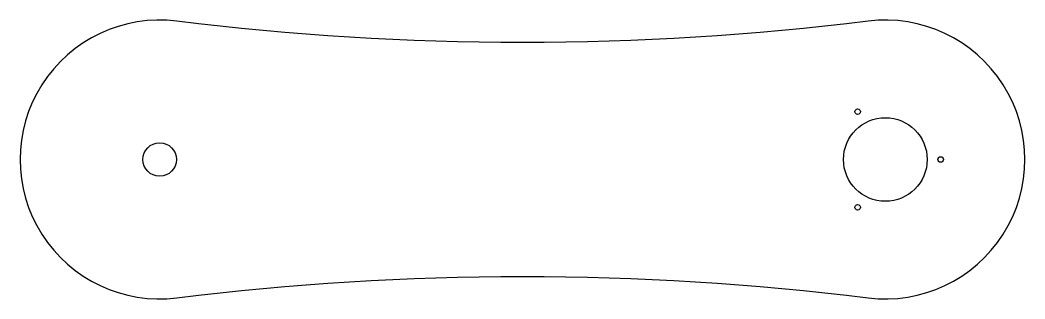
# Model space of a CAD drawing. Header units: millimetres. Extents: x -80 to 100, y -25 to 25.
import ezdxf

# ---------------------------------------------------------------- set-up
doc = ezdxf.new("R2010")
doc.units = ezdxf.units.MM

msp = doc.modelspace()

# ---------------------------------------------------------------- linework, layer by layer
msp.add_lwpolyline([(71.9, -24.81, 1.132523), (71.9, 24.81, -0.062144), (-51.9, 24.81, 1.132523), (-51.9, -24.81, -0.062144)], format="xyb", close=True)
for centre, radius in [((70.04, 8.58), 0.5), ((75, 0), 7.5), ((-55, 0), 3), ((84.91, 0), 0.5), ((70.04, -8.58), 0.5)]:
    msp.add_circle(centre, radius)

doc.saveas('drawing.dxf')
